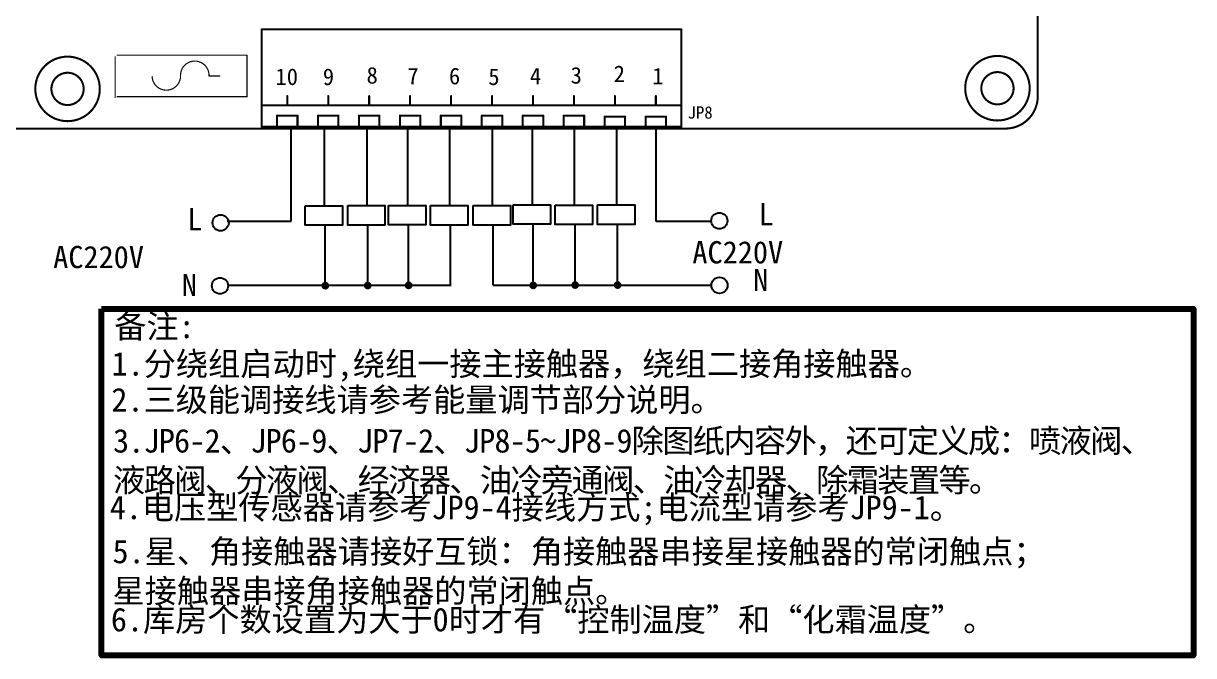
# Model space of a CAD drawing. Extents: x -2.3 to 11.7, y 28.4 to 36.9.
# Drawn here: x 5.92 to 11.63, y 28.37 to 31.45 of the extents above; entities that cross this region are included whole.
import ezdxf

# ---------------------------------------------------------------- set-up
doc = ezdxf.new("R2010")
doc.units = 0
doc.header["$MEASUREMENT"] = 0
doc.layers.get('0').update_dxf_attribs({"linetype": 'CONTINUOUS'})
for name, color, linetype in [('BOTTOMSOLDER', 250, 'CONTINUOUS'), ('KEEPOUTLAYER', 250, 'CONTINUOUS'), ('MECHANICAL1', 251, 'CONTINUOUS'), ('TOPOVERLAY', 250, 'CONTINUOUS')]:
    doc.layers.add(name, color=color, linetype=linetype)

msp = doc.modelspace()

# ---------------------------------------------------------------- hatches: boundary and pattern name
h = msp.add_hatch(color=256)
edge = h.paths.add_edge_path()
edge.add_arc((7.3943, 30.1729), 0.0189, 180, 540)
h = msp.add_hatch(color=256)
edge = h.paths.add_edge_path()
edge.add_arc((7.6016, 30.1735), 0.0189, 180, 540)
h = msp.add_hatch(color=256)
edge = h.paths.add_edge_path()
edge.add_arc((7.8014, 30.1744), 0.0189, 180, 540)
h = msp.add_hatch(color=256)
edge = h.paths.add_edge_path()
edge.add_arc((8.4096, 30.1744), 0.0189, 180, 540)
h = msp.add_hatch(color=256)
edge = h.paths.add_edge_path()
edge.add_arc((8.6146, 30.1759), 0.0189, 180, 540)
h = msp.add_hatch(color=256)
edge = h.paths.add_edge_path()
edge.add_arc((8.8219, 30.1759), 0.0189, 180, 540)

# ---------------------------------------------------------------- linework, layer by layer
at = {"layer": 'BOTTOMSOLDER', "color": 0, "linetype": 'Continuous'}
for p, q in [((7.2277, 30.9396), (7.2277, 30.9396)), ((7.2277, 30.9396), (7.2277, 30.9396)), ((7.2277, 30.9396), (7.2277, 30.9396)), ((7.2277, 30.9396), (7.2277, 30.9396)), ((7.2277, 30.9396), (7.2277, 30.9396)), ((7.2277, 30.4877), (7.2277, 30.9396)), ((7.3892, 30.9394), (7.3892, 30.5627)), ((7.5965, 30.94), (7.5965, 30.5633)), ((7.7962, 30.9409), (7.7962, 30.5642)), ((8.0012, 30.9395), (8.0012, 30.5628)), ((8.2085, 30.9401), (8.2085, 30.5634)), ((8.4045, 30.9437), (8.4045, 30.5671)), ((8.6095, 30.9424), (8.6095, 30.5657)), ((8.8168, 30.9429), (8.8168, 30.5663)), ((9.0109, 30.4867), (9.0109, 30.9396)), ((6.9148, 30.4877), (7.2277, 30.4877)), ((7.3942, 30.1744), (7.3942, 30.4646)), ((7.6015, 30.175), (7.6015, 30.4652)), ((7.8012, 30.1759), (7.8012, 30.4661)), ((8.0062, 30.1746), (8.0062, 30.4648)), ((8.2135, 30.1752), (8.2135, 30.4654)), ((8.4095, 30.1788), (8.4095, 30.469)), ((8.6145, 30.1774), (8.6145, 30.4676)), ((8.8218, 30.178), (8.8218, 30.4682)), ((9.2811, 30.4867), (9.0109, 30.4867)), ((6.9176, 30.1746), (6.9176, 30.1746)), ((8.0085, 30.1746), (6.9198, 30.1746)), ((8.2135, 30.1752), (9.2794, 30.1752)), ((9.2794, 30.1752), (9.2794, 30.1752))]:
    msp.add_line(p, q, dxfattribs=at)
for points in [[(7.2966, 30.5633), (7.4786, 30.5633), (7.4786, 30.468), (7.2966, 30.468)], [(7.5039, 30.5639), (7.6859, 30.5639), (7.6859, 30.4686), (7.5039, 30.4686)], [(7.7036, 30.5648), (7.8856, 30.5648), (7.8856, 30.4695), (7.7036, 30.4695)], [(7.9086, 30.5635), (8.0907, 30.5635), (8.0907, 30.4682), (7.9086, 30.4682)], [(8.1159, 30.5641), (8.298, 30.5641), (8.298, 30.4687), (8.1159, 30.4687)], [(8.3118, 30.5677), (8.4939, 30.5677), (8.4939, 30.4724), (8.3118, 30.4724)], [(8.5169, 30.5663), (8.6989, 30.5663), (8.6989, 30.471), (8.5169, 30.471)], [(8.7242, 30.5669), (8.9062, 30.5669), (8.9062, 30.4716), (8.7242, 30.4716)]]:
    msp.add_lwpolyline(points, close=True, dxfattribs=at)
at = {"layer": 'BOTTOMSOLDER', "color": 3, "linetype": 'Continuous', "lineweight": 80}
msp.add_lwpolyline([(6.3015, 30.0606), (11.6346, 30.0606), (11.6346, 28.368), (6.3015, 28.368)], close=True, dxfattribs=at)
at = {"layer": 'BOTTOMSOLDER', "color": 0, "linetype": 'Continuous'}
for centre in [(6.8831, 30.4798), (9.3185, 30.4896), (6.8803, 30.1723), (9.3194, 30.1747)]:
    msp.add_circle(centre, 0.0395, dxfattribs=at)
at = {"layer": 'KEEPOUTLAYER', "color": 0, "const_width": 0.01}
for points in [[(10.8735, 31.097), (10.8735, 35.7033)], [(-0.2188, 30.9396), (10.7185, 30.9396)]]:
    msp.add_lwpolyline(points, dxfattribs=at)
at = {"layer": 'KEEPOUTLAYER', "color": 0}
for points, const_width in [([(6.2932, 31.1332, 1), (5.9783, 31.1332, 1)], 0.01), ([(10.8341, 31.1364, 1), (10.5192, 31.1364, 1)], 0.01), ([(5.9758, 31.1332, 1), (5.9808, 31.1332, 1)], 0.005), ([(6.2907, 31.1332, 1), (6.2957, 31.1332, 1)], 0.005), ([(10.5167, 31.1364, 1), (10.5217, 31.1364, 1)], 0.005), ([(10.8316, 31.1364, 1), (10.8366, 31.1364, 1)], 0.005), ([(10.871, 31.097, 1), (10.876, 31.097, 1)], 0.005), ([(10.871, 31.097, 1), (10.876, 31.097, 1)], 0.005), ([(10.7135, 30.9396, 1), (10.7185, 30.9396, 1)], 0.005), ([(10.7135, 30.9396, 1), (10.7185, 30.9396, 1)], 0.005)]:
    msp.add_lwpolyline(points, format="xyb", close=True, dxfattribs=dict(at, const_width=const_width))
at = {"layer": 'KEEPOUTLAYER', "color": 0, "const_width": 0.01}
msp.add_lwpolyline([(10.8735, 31.097, -0.414214), (10.716, 30.9396)], format="xyb", dxfattribs=at)
at = {"layer": 'MECHANICAL1', "color": 0}
for points, const_width in [([(6.2145, 31.1332, 1), (6.057, 31.1332, 1)], 0.01), ([(10.7554, 31.1364, 1), (10.5979, 31.1364, 1)], 0.01), ([(6.0545, 31.1332, 1), (6.0595, 31.1332, 1)], 0.005), ([(6.212, 31.1332, 1), (6.217, 31.1332, 1)], 0.005), ([(10.5954, 31.1364, 1), (10.6004, 31.1364, 1)], 0.005), ([(10.7529, 31.1364, 1), (10.7579, 31.1364, 1)], 0.005)]:
    msp.add_lwpolyline(points, format="xyb", close=True, dxfattribs=dict(at, const_width=const_width))
at = {"layer": 'TOPOVERLAY', "color": 0}
for points, const_width in [([(7.0811, 31.4232, 1), (7.0861, 31.4232, 1)], 0.005), ([(7.0811, 31.4232, 1), (7.0861, 31.4232, 1)], 0.005), ([(9.1311, 31.4232, 1), (9.1361, 31.4232, 1)], 0.005), ([(9.1311, 31.4232, 1), (9.1361, 31.4232, 1)], 0.005), ([(7.0103, 31.2978, 1), (7.0132, 31.2978, 1)], 0.00289), ([(7.0103, 31.2978, 1), (7.0132, 31.2978, 1)], 0.00289), ([(6.6861, 31.1965, 1), (6.689, 31.1965, 1)], 0.00289), ([(6.6861, 31.1965, 1), (6.689, 31.1965, 1)], 0.00289), ([(6.825, 31.1965, 1), (6.8279, 31.1965, 1)], 0.00289), ([(6.825, 31.1965, 1), (6.8279, 31.1965, 1)], 0.00289), ([(6.8771, 31.1965, 1), (6.88, 31.1965, 1)], 0.00289), ([(7.0103, 31.0952, 1), (7.0132, 31.0952, 1)], 0.00289), ([(7.0103, 31.0952, 1), (7.0132, 31.0952, 1)], 0.00289), ([(7.2061, 31.0982, 1), (7.2111, 31.0982, 1)], 0.005), ([(7.4061, 31.0982, 1), (7.4111, 31.0982, 1)], 0.005), ([(7.6061, 31.0982, 1), (7.6111, 31.0982, 1)], 0.005), ([(7.8061, 31.0982, 1), (7.8111, 31.0982, 1)], 0.005), ([(8.0061, 31.0982, 1), (8.0111, 31.0982, 1)], 0.005), ([(8.2061, 31.0982, 1), (8.2111, 31.0982, 1)], 0.005), ([(8.4061, 31.0982, 1), (8.4111, 31.0982, 1)], 0.005), ([(8.6061, 31.0982, 1), (8.6111, 31.0982, 1)], 0.005), ([(8.8061, 31.0982, 1), (8.8111, 31.0982, 1)], 0.005), ([(9.0061, 31.0982, 1), (9.0111, 31.0982, 1)], 0.005), ([(7.0811, 31.0532, 1), (7.0861, 31.0532, 1)], 0.005), ([(7.2061, 31.0532, 1), (7.2111, 31.0532, 1)], 0.005), ([(7.4061, 31.0532, 1), (7.4111, 31.0532, 1)], 0.005), ([(7.6061, 31.0532, 1), (7.6111, 31.0532, 1)], 0.005), ([(7.8061, 31.0532, 1), (7.8111, 31.0532, 1)], 0.005), ([(8.0061, 31.0532, 1), (8.0111, 31.0532, 1)], 0.005), ([(8.2061, 31.0532, 1), (8.2111, 31.0532, 1)], 0.005), ([(8.2811, 31.0532, 1), (8.2861, 31.0532, 1)], 0.005), ([(8.3311, 31.0532, 1), (8.3361, 31.0532, 1)], 0.005), ([(8.4061, 31.0532, 1), (8.4111, 31.0532, 1)], 0.005), ([(8.6061, 31.0532, 1), (8.6111, 31.0532, 1)], 0.005), ([(8.8061, 31.0532, 1), (8.8111, 31.0532, 1)], 0.005), ([(9.0061, 31.0532, 1), (9.0111, 31.0532, 1)], 0.005), ([(9.1311, 31.0532, 1), (9.1361, 31.0532, 1)], 0.005), ([(7.1561, 31.0032, 1), (7.1611, 31.0032, 1)], 0.005), ([(7.1561, 31.0032, 1), (7.1611, 31.0032, 1)], 0.005), ([(7.2561, 31.0032, 1), (7.2611, 31.0032, 1)], 0.005), ([(7.2561, 31.0032, 1), (7.2611, 31.0032, 1)], 0.005), ([(7.3561, 31.0032, 1), (7.3611, 31.0032, 1)], 0.005), ([(7.3561, 31.0032, 1), (7.3611, 31.0032, 1)], 0.005), ([(7.4561, 31.0032, 1), (7.4611, 31.0032, 1)], 0.005), ([(7.4561, 31.0032, 1), (7.4611, 31.0032, 1)], 0.005), ([(7.5561, 31.0032, 1), (7.5611, 31.0032, 1)], 0.005), ([(7.5561, 31.0032, 1), (7.5611, 31.0032, 1)], 0.005), ([(7.6561, 31.0032, 1), (7.6611, 31.0032, 1)], 0.005), ([(7.6561, 31.0032, 1), (7.6611, 31.0032, 1)], 0.005), ([(7.7561, 31.0032, 1), (7.7611, 31.0032, 1)], 0.005), ([(7.7561, 31.0032, 1), (7.7611, 31.0032, 1)], 0.005), ([(7.8561, 31.0032, 1), (7.8611, 31.0032, 1)], 0.005), ([(7.8561, 31.0032, 1), (7.8611, 31.0032, 1)], 0.005), ([(7.9561, 31.0032, 1), (7.9611, 31.0032, 1)], 0.005), ([(7.9561, 31.0032, 1), (7.9611, 31.0032, 1)], 0.005), ([(8.0561, 31.0032, 1), (8.0611, 31.0032, 1)], 0.005), ([(8.0561, 31.0032, 1), (8.0611, 31.0032, 1)], 0.005), ([(8.1561, 31.0032, 1), (8.1611, 31.0032, 1)], 0.005), ([(8.1561, 31.0032, 1), (8.1611, 31.0032, 1)], 0.005), ([(8.2561, 31.0032, 1), (8.2611, 31.0032, 1)], 0.005), ([(8.2561, 31.0032, 1), (8.2611, 31.0032, 1)], 0.005), ([(8.3561, 31.0032, 1), (8.3611, 31.0032, 1)], 0.005), ([(8.3561, 31.0032, 1), (8.3611, 31.0032, 1)], 0.005), ([(8.4561, 31.0032, 1), (8.4611, 31.0032, 1)], 0.005), ([(8.4561, 31.0032, 1), (8.4611, 31.0032, 1)], 0.005), ([(8.5561, 31.0032, 1), (8.5611, 31.0032, 1)], 0.005), ([(8.5561, 31.0032, 1), (8.5611, 31.0032, 1)], 0.005), ([(8.6561, 31.0032, 1), (8.6611, 31.0032, 1)], 0.005), ([(8.6561, 31.0032, 1), (8.6611, 31.0032, 1)], 0.005), ([(8.7561, 30.9982, 1), (8.7611, 30.9982, 1)], 0.005), ([(8.7561, 30.9982, 1), (8.7611, 30.9982, 1)], 0.005), ([(8.8561, 30.9982, 1), (8.8611, 30.9982, 1)], 0.005), ([(8.8561, 30.9982, 1), (8.8611, 30.9982, 1)], 0.005), ([(8.9561, 30.9982, 1), (8.9611, 30.9982, 1)], 0.005), ([(8.9561, 30.9982, 1), (8.9611, 30.9982, 1)], 0.005), ([(9.0561, 30.9982, 1), (9.0611, 30.9982, 1)], 0.005), ([(9.0561, 30.9982, 1), (9.0611, 30.9982, 1)], 0.005), ([(7.0811, 30.9482, 1), (7.0861, 30.9482, 1)], 0.005), ([(7.0811, 30.9482, 1), (7.0861, 30.9482, 1)], 0.005), ([(7.1561, 30.9532, 1), (7.1611, 30.9532, 1)], 0.005), ([(7.2561, 30.9532, 1), (7.2611, 30.9532, 1)], 0.005), ([(7.3561, 30.9532, 1), (7.3611, 30.9532, 1)], 0.005), ([(7.4561, 30.9532, 1), (7.4611, 30.9532, 1)], 0.005), ([(7.5561, 30.9532, 1), (7.5611, 30.9532, 1)], 0.005), ([(7.6561, 30.9532, 1), (7.6611, 30.9532, 1)], 0.005), ([(7.7561, 30.9532, 1), (7.7611, 30.9532, 1)], 0.005), ([(7.8561, 30.9532, 1), (7.8611, 30.9532, 1)], 0.005), ([(7.9561, 30.9532, 1), (7.9611, 30.9532, 1)], 0.005), ([(8.0561, 30.9532, 1), (8.0611, 30.9532, 1)], 0.005), ([(8.1561, 30.9532, 1), (8.1611, 30.9532, 1)], 0.005), ([(8.2561, 30.9532, 1), (8.2611, 30.9532, 1)], 0.005), ([(8.3561, 30.9532, 1), (8.3611, 30.9532, 1)], 0.005), ([(8.4561, 30.9532, 1), (8.4611, 30.9532, 1)], 0.005), ([(8.5561, 30.9532, 1), (8.5611, 30.9532, 1)], 0.005), ([(8.6561, 30.9532, 1), (8.6611, 30.9532, 1)], 0.005), ([(8.7561, 30.9482, 1), (8.7611, 30.9482, 1)], 0.005), ([(8.8561, 30.9482, 1), (8.8611, 30.9482, 1)], 0.005), ([(8.9561, 30.9482, 1), (8.9611, 30.9482, 1)], 0.005), ([(9.0561, 30.9482, 1), (9.0611, 30.9482, 1)], 0.005), ([(9.1311, 30.9482, 1), (9.1361, 30.9482, 1)], 0.005), ([(9.1311, 30.9482, 1), (9.1361, 30.9482, 1)], 0.005)]:
    msp.add_lwpolyline(points, format="xyb", close=True, dxfattribs=dict(at, const_width=const_width))
for points, const_width in [([(7.0836, 30.9482), (7.0836, 31.4232)], 0.01), ([(7.0836, 31.4232), (9.1336, 31.4232)], 0.01), ([(9.1336, 30.9482), (9.1336, 31.4232)], 0.01), ([(6.368, 31.0894), (6.368, 31.292)], 0.00579), ([(6.3749, 31.2978), (7.0117, 31.2978)], 0.00579), ([(7.0117, 31.0952), (7.0117, 31.2978)], 0.00579), ([(6.8265, 31.1965), (6.8786, 31.1965)], 0.00579), ([(6.3749, 31.0952), (7.0117, 31.0952)], 0.00579), ([(7.2086, 31.0532), (7.2086, 31.0982)], 0.01), ([(7.4086, 31.0532), (7.4086, 31.0982)], 0.01), ([(7.6086, 31.0532), (7.6086, 31.0982)], 0.01), ([(7.8086, 31.0532), (7.8086, 31.0982)], 0.01), ([(8.0086, 31.0532), (8.0086, 31.0982)], 0.01), ([(8.2086, 31.0532), (8.2086, 31.0982)], 0.01), ([(8.4086, 31.0532), (8.4086, 31.0982)], 0.01), ([(8.6086, 31.0532), (8.6086, 31.0982)], 0.01), ([(8.8086, 31.0532), (8.8086, 31.0982)], 0.01), ([(9.0086, 31.0532), (9.0086, 31.0982)], 0.01), ([(7.0836, 31.0532), (8.3336, 31.0532)], 0.01), ([(8.2836, 31.0532), (9.1336, 31.0532)], 0.01), ([(7.1586, 30.9532), (7.1586, 31.0032)], 0.01), ([(7.1586, 31.0032), (7.2586, 31.0032)], 0.01), ([(7.2586, 30.9532), (7.2586, 31.0032)], 0.01), ([(7.3586, 31.0032), (7.4586, 31.0032)], 0.01), ([(7.3586, 30.9532), (7.3586, 31.0032)], 0.01), ([(7.4586, 30.9532), (7.4586, 31.0032)], 0.01), ([(7.5586, 30.9532), (7.5586, 31.0032)], 0.01), ([(7.5586, 31.0032), (7.6586, 31.0032)], 0.01), ([(7.6586, 30.9532), (7.6586, 31.0032)], 0.01), ([(7.7586, 31.0032), (7.8586, 31.0032)], 0.01), ([(7.7586, 30.9532), (7.7586, 31.0032)], 0.01), ([(7.8586, 30.9532), (7.8586, 31.0032)], 0.01), ([(7.9586, 31.0032), (8.0586, 31.0032)], 0.01), ([(7.9586, 30.9532), (7.9586, 31.0032)], 0.01), ([(8.0586, 30.9532), (8.0586, 31.0032)], 0.01), ([(8.1586, 31.0032), (8.2586, 31.0032)], 0.01), ([(8.1586, 30.9532), (8.1586, 31.0032)], 0.01), ([(8.2586, 30.9532), (8.2586, 31.0032)], 0.01), ([(8.3586, 31.0032), (8.4586, 31.0032)], 0.01), ([(8.3586, 30.9532), (8.3586, 31.0032)], 0.01), ([(8.4586, 30.9532), (8.4586, 31.0032)], 0.01), ([(8.5586, 30.9532), (8.5586, 31.0032)], 0.01), ([(8.5586, 31.0032), (8.6586, 31.0032)], 0.01), ([(8.6586, 30.9532), (8.6586, 31.0032)], 0.01), ([(8.7586, 30.9482), (8.7586, 30.9982)], 0.01), ([(8.7586, 30.9982), (8.8586, 30.9982)], 0.01), ([(8.8586, 30.9482), (8.8586, 30.9982)], 0.01), ([(8.9586, 30.9982), (9.0586, 30.9982)], 0.01), ([(8.9586, 30.9482), (8.9586, 30.9982)], 0.01), ([(9.0586, 30.9482), (9.0586, 30.9982)], 0.01), ([(7.0836, 30.9482), (9.1336, 30.9482)], 0.01)]:
    msp.add_lwpolyline(points, dxfattribs=dict(at, const_width=const_width))
at = {"layer": 'TOPOVERLAY', "color": 0, "const_width": 0.00579}
for points in [[(6.6875, 31.1965, -1.042534), (6.8265, 31.1965)], [(6.6875, 31.1965, -1), (6.5486, 31.1965)]]:
    msp.add_lwpolyline(points, format="xyb", dxfattribs=at)

# ---------------------------------------------------------------- texts
at = {"layer": 'BOTTOMSOLDER', "color": 0, "linetype": 'Continuous', "attachment_point": 1}
for s, insert, char_height, width in [('L', (9.5105, 30.5763), 0.1086, 0.036797), ('L', (6.7204, 30.5516), 0.1086, 0.036797), ('AC220V', (6.0656, 30.3671), 0.10857, 0.036797), ('AC220V', (9.187, 30.3902), 0.10857, 0.036797), ('N', (6.694, 30.2304), 0.1086, 0.036797), ('N', (9.4841, 30.2551), 0.1086, 0.036797), ('{\\fSimSun|b0|i0|c134|p54;备注:}', (6.3639, 30.0321), 0.1152, 4.232446), ('{\\fSimSun|b0|i0|c134|p54;1.分绕组启动时,绕组一接主接触器，绕组二接角接触器。}', (6.351, 29.8495), 0.1152, 4.232446), ('{\\fSimSun|b0|i0|c134|p54;2.三级能调接线请参考能量调节部分说明。}', (6.3499, 29.674), 0.1152, 4.216971), ('{\\fSimSun|b0|i0|c134|p54;\\T0.95;3.JP6-2、JP6-9、JP7-2、JP8-5~JP8-9除图纸内容外，还可定义成：喷液阀、液路阀、分液阀、经济器、油冷旁通阀、油冷却器、除霜装置等。}', (6.358, 29.4739), 0.1152, 5.159417), ('{\\fSimSun|b0|i0|c134|p54;4.电压型传感器请参考JP9-4接线方式;电流型请参考JP9-1。}', (6.342, 29.1488), 0.1152, 4.346605), ('{\\fSimSun|b0|i0|c134|p54;5.星、角接触器请接好互锁：角接触器串接星接触器的常闭触点；星接触器串接角接触器的常闭触点。}', (6.3554, 28.9337), 0.1152, 4.689015), ('{\\fSimSun|b0|i0|c134|p54;6.库房个数设置为大于0时才有“控制温度”和“化霜温度”。}', (6.3475, 28.6014), 0.1152, 5.132672)]:
    msp.add_mtext(s, dxfattribs=dict(at, insert=insert, char_height=char_height, width=width))
at = {"layer": 'TOPOVERLAY', "color": 0}
for s, height, p in [('10', 0.081, (7.151, 31.152)), ('9', 0.081, (7.3824, 31.152)), ('8', 0.081, (7.5959, 31.1591)), ('7', 0.081, (7.7953, 31.1555)), ('6', 0.081, (7.9982, 31.1555)), ('5', 0.081, (8.1904, 31.152)), ('4', 0.081, (8.3933, 31.1555)), ('3', 0.081, (8.5926, 31.1591)), ('2', 0.081, (8.8026, 31.1662)), ('1 ', 0.081, (8.9911, 31.1551)), ('JP8', 0.06, (9.1636, 30.9882))]:
    msp.add_text(s, height=height, dxfattribs=at).set_placement(p)

doc.saveas('drawing.dxf')
